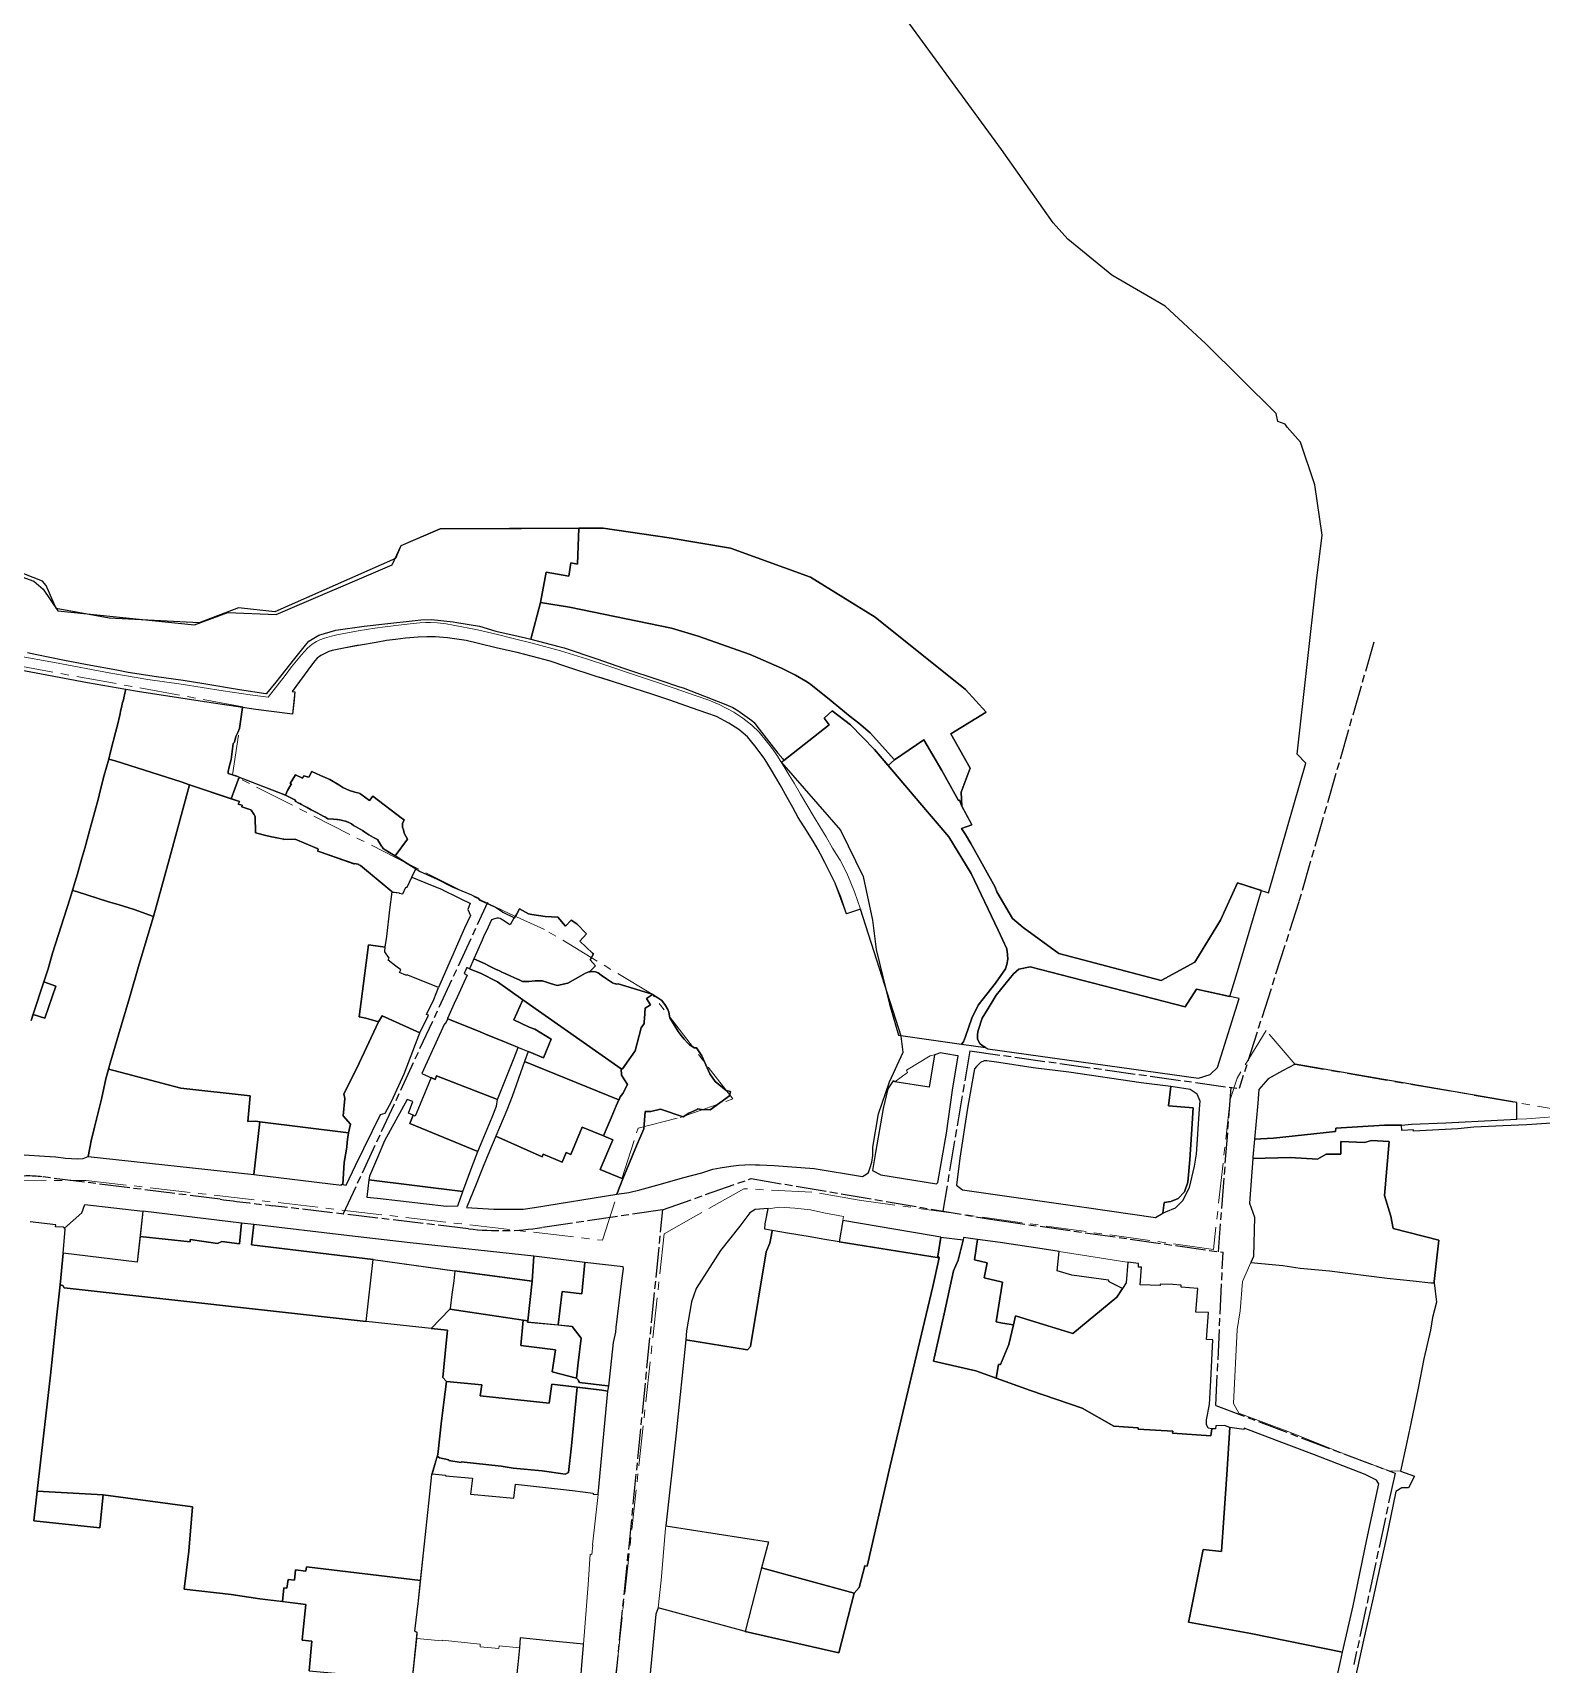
# Model space of a CAD drawing. Header units: millimetres. Extents: x 125232 to 134072, y 142885 to 152835.
# Drawn here: x 131383 to 132574, y 148091 to 149380 of the extents above; entities that cross this region are included whole.
import ezdxf

# ---------------------------------------------------------------- set-up
doc = ezdxf.new("R2010")
doc.units = ezdxf.units.MM
doc.linetypes.add('ACAD_ISO08W100', pattern=[36, 24, -3, 6, -3])
doc.linetypes.add('CENTER', pattern=[50.8, 31.75, -6.35, 6.35, -6.35])
for name, color, linetype in [('commerce', 10, 'Continuous'), ('commerce and residence', 32, 'Continuous'), ('culture', 21, 'Continuous'), ('green & plaza', 80, 'Continuous'), ('hospital', 231, 'Continuous'), ('industry', 35, 'Continuous'), ('military', 76, 'Continuous'), ('research & university', 30, 'Continuous'), ('residence', 2, 'Continuous'), ('residence-bad', 41, 'Continuous'), ('villadom', 51, 'Continuous'), ('water', 4, 'Continuous'), ('老城北中心线', 7, 'ACAD_ISO08W100')]:
    doc.layers.add(name, color=color, linetype=linetype)
for name, color, linetype, lineweight in [('government', 221, 'Continuous', 0), ('historical site', 232, 'Continuous', 0), ('municipal utilities', 151, 'Continuous', 0), ('school', 31, 'Continuous', 0), ('super block', 6, 'CENTER', 0)]:
    doc.layers.add(name, color=color, linetype=linetype, lineweight=lineweight)

msp = doc.modelspace()

# ---------------------------------------------------------------- linework, layer by layer
at = {"layer": 'commerce'}
for points in [[(132135.8, 148843.6), (132119.4, 148861.5), (132048.2, 148918.4), (131997.2, 148950.1), (131934, 148973.1), (131885.4, 148981.2), (131833.4, 148988.9), (131814.1, 148988.8), (131813.2, 148960.3), (131807.8, 148961.3), (131806.3, 148951), (131788.4, 148954), (131783.9, 148930.1), (131806.8, 148926.4), (131887.2, 148909.9), (131908.5, 148903.4), (131949.4, 148889.1), (131974.1, 148878.3), (131985.2, 148872.8), (131993.5, 148868), (131996.4, 148866.1), (132010.5, 148854.9), (132028.5, 148840), (132035.2, 148834.9), (132037.2, 148833.3), (132044.2, 148827.2), (132063.4, 148805.7), (132086.5, 148821.5), (132100.8, 148797.3), (132113.9, 148773.6), (132114.8, 148774.1), (132116.6, 148769.3), (132116.1, 148780.4), (132123.2, 148799.3), (132107.8, 148826.3)], [(131651.5, 148777.2), (131648.7, 148773.7), (131641.1, 148779.3), (131640.3, 148779.6), (131637.3, 148780.3), (131633, 148781.6), (131627.8, 148784), (131624.6, 148786), (131617.4, 148790.4), (131610, 148793.4), (131603.2, 148796.7), (131600.9, 148792.1), (131596.9, 148793.1), (131595.9, 148791.4), (131590.4, 148794.1), (131586.3, 148787.2), (131587.2, 148786.7), (131586.9, 148786), (131586.6, 148786.1), (131584.2, 148781.5), (131582.4, 148778), (131590.4, 148774), (131590, 148773.1), (131593, 148771.6), (131593.8, 148771.3), (131595, 148770.6), (131597.1, 148769.5), (131599.6, 148768.1), (131602.7, 148766.4), (131604.8, 148765.3), (131607.4, 148764), (131610.3, 148762.4), (131612.3, 148761.3), (131613.5, 148760.7), (131616, 148759.3), (131620.5, 148759), (131622.9, 148758.7), (131623.9, 148758.6), (131626.5, 148758.1), (131629.5, 148757.5), (131631.9, 148756.5), (131634.5, 148755.2), (131636.3, 148754.1), (131637.9, 148753.2), (131639.7, 148752), (131641.4, 148751), (131643.2, 148749.9), (131645.1, 148748.7), (131646.8, 148747.7), (131648.4, 148746.7), (131650.2, 148745.6), (131652.1, 148744.6), (131655.1, 148742.9), (131658.3, 148737.7), (131658.7, 148737), (131659.6, 148735.8), (131661.2, 148734.8), (131664.6, 148732.6), (131669.1, 148729.9), (131678.9, 148743.2), (131676.1, 148747.9), (131675.6, 148750.6), (131675, 148752.6), (131674.9, 148755.5), (131676.1, 148758.4), (131674.9, 148759.2)], [(131845.8, 148537.2), (131771.3, 148567.5), (131761.6, 148540), (131757.2, 148529.2), (131748.5, 148508.5), (131785.1, 148492.3), (131786, 148494.4), (131801.1, 148488.2), (131804.2, 148495.7), (131807.7, 148494.2), (131816.7, 148515.8), (131833.5, 148508.8), (131836.4, 148515.8), (131839.6, 148523.1), (131843.5, 148532.6)], [(131831.1, 148482.2), (131840.9, 148505.7), (131833.5, 148508.8), (131816.7, 148515.8), (131807.7, 148494.2), (131804.2, 148495.7), (131801.1, 148488.2), (131786, 148494.4), (131785.1, 148492.3), (131748.5, 148508.5), (131743.7, 148496.7), (131738.7, 148484.6), (131732.6, 148469.5), (131725.9, 148453.4), (131725.3, 148452.2), (131747, 148451), (131770.3, 148450.9), (131779.1, 148452.3), (131844.1, 148462.9), (131849, 148475)], [(131408.6, 148435.1), (131407.9, 148435.9), (131421.7, 148448), (131424.1, 148454.6), (131469.7, 148449.5), (131465.3, 148409), (131406.8, 148416.1), (131408.6, 148434.9)], [(131547.8, 148439.9), (131469.7, 148449.5), (131467.6, 148429.4), (131507.1, 148425.3), (131507.2, 148426.9), (131528.8, 148423.9), (131532.1, 148425.4), (131546.1, 148423.7)], [(131962.1, 148417.3), (131965, 148424), (131966.3, 148430.6), (131966.7, 148434.1), (131960.9, 148435.3), (131961.3, 148439.4), (131963.6, 148451.4), (131953.5, 148450.8), (131949.2, 148448), (131941.2, 148437.5), (131925.9, 148418.3), (131906.8, 148388.2), (131903.1, 148377.9), (131899.2, 148354.8), (131898.6, 148347.7), (131947.3, 148340), (131949.7, 148342.5)], [(131557.5, 148438.8), (131555.6, 148422.8), (131631.9, 148413.7), (131651.6, 148411.3), (131715.9, 148402.4), (131777.2, 148394.2), (131778.6, 148413.9), (131681, 148424.3), (131633, 148429.9)], [(132243.5, 148388.3), (132232.9, 148393.5), (132232.4, 148394.9), (132203.4, 148398.9), (132191.8, 148402.3), (132193.5, 148417.5), (132183.5, 148419), (132146.8, 148424.6), (132128.9, 148427.1), (132126.5, 148411), (132136.5, 148408.7), (132134.1, 148396.7), (132148.6, 148393.4), (132143.6, 148361.9), (132148.8, 148361), (132157.3, 148359.6), (132159, 148366.6), (132174.3, 148362), (132197.3, 148354.8), (132204.3, 148352.8), (132239.1, 148381.4)], [(131819, 148408.9), (131778.6, 148413.9), (131777.2, 148394.2), (131773.8, 148362.7), (131773.7, 148361.8), (131797.8, 148359.5), (131799.2, 148370.7), (131800.9, 148386), (131816.4, 148384.2)], [(131848.1, 148394.5), (131849.3, 148404.1), (131849.1, 148405.3), (131819, 148408.9), (131816.4, 148384.2), (131800.9, 148386), (131799.2, 148370.7), (131797.8, 148359.5), (131808.9, 148358.4), (131815.9, 148349), (131813.6, 148329.5), (131812.2, 148317.5), (131813.4, 148316.5), (131814, 148315.4), (131814.6, 148314.1), (131836.9, 148311.5), (131837.9, 148311.3), (131841.4, 148345.8), (131843.3, 148353.9), (131843.7, 148357.4)], [(131816.3, 148087.8), (131817.7, 148106.5), (131817.8, 148107.3), (131788.1, 148110.3), (131767.9, 148112.3), (131767.3, 148104.5), (131765.9, 148091.4), (131761.4, 148049.9), (131766.9, 148049.5), (131766.9, 148046.8), (131812.1, 148042.4), (131812.2, 148043.3), (131813.4, 148062), (131815.7, 148079.3)]]:
    msp.add_lwpolyline(points, close=True, dxfattribs=at)
at = {"layer": 'commerce and residence'}
for points in [[(131401.1, 148627.2), (131391.7, 148630.4), (131383.3, 148604.9), (131383.2, 148604.7), (131392.4, 148601.8)], [(131722.5, 148465), (131648.4, 148474.2), (131646.8, 148460.5), (131655.1, 148459.6), (131709.7, 148453.3), (131718.7, 148453.5)], [(132099.9, 148428.8), (132092.3, 148430.3), (132022.5, 148442.1), (132019.6, 148425.2), (132098.6, 148412.5), (132097.7, 148413.9)], [(132031.6, 148147.7), (131958.5, 148167.8), (131945.4, 148117.5), (132019.4, 148100.6)]]:
    msp.add_lwpolyline(points, close=True, dxfattribs=at)
at = {"layer": 'culture'}
for points in [[(131814.9, 148662.7), (131820.3, 148668.3), (131812.5, 148676.4), (131808.2, 148679.3), (131803.6, 148674.4), (131797.6, 148681.6), (131787.6, 148682.1), (131777, 148683.7), (131774.5, 148684.1), (131767.3, 148688.2), (131764.8, 148683.8), (131763.1, 148680.7), (131762.9, 148680.8), (131759.9, 148675.4), (131758.9, 148676.1), (131756.9, 148677.4), (131754, 148679.3), (131752.1, 148680.5), (131750.7, 148680.9), (131750.3, 148680.9), (131749.3, 148680.9), (131746.7, 148680), (131745.1, 148679.4), (131742.5, 148673.8), (131738.9, 148666), (131737.7, 148663.4), (131734.4, 148655.7), (131733.6, 148654), (131731.3, 148648.8), (131739.6, 148645), (131744.2, 148642.6), (131747.3, 148641.1), (131748.9, 148640.3), (131749.7, 148639.9), (131750.3, 148639.6), (131751.4, 148639.2), (131753.4, 148638.2), (131755.9, 148637.1), (131760.5, 148635), (131765.1, 148632.9), (131766.9, 148632), (131769.6, 148630.7), (131774.6, 148630.9), (131779.6, 148631.2), (131785.5, 148631.4), (131791.8, 148629.2), (131796.9, 148627.5), (131805.5, 148629.5), (131815.6, 148635.2), (131819.4, 148637.3), (131822.1, 148638.5), (131823, 148638.5), (131823, 148638.8), (131823.4, 148639.1), (131827.4, 148643.2), (131823, 148647.8), (131825.8, 148652.5), (131825, 148653.2)], [(131750, 148537.5), (131701.8, 148556.3), (131700.6, 148553.5), (131697.5, 148554.9), (131688.9, 148533.8), (131685, 148524.5), (131683.3, 148525.3), (131680.6, 148518.7), (131734.5, 148496.5), (131737.9, 148504.8), (131745.6, 148523.7), (131749.1, 148532.2)]]:
    msp.add_lwpolyline(points, close=True, dxfattribs=at)
at = {"layer": 'government'}
msp.add_lwpolyline([(132247.8, 148409.1), (132245.4, 148409.4), (132193.5, 148417.5), (132191.8, 148402.3), (132203.4, 148398.9), (132232.4, 148394.9), (132232.9, 148393.5), (132243.5, 148388.3), (132246.3, 148392.7)], close=True, dxfattribs=at)
at = {"layer": 'green & plaza'}
msp.add_lwpolyline([(131378.7, 148890.5), (131386.1, 148889), (131406.6, 148884.8), (131425.8, 148881), (131449.3, 148876.8), (131458.2, 148875), (131480.5, 148871.7), (131501.6, 148868.7), (131517.9, 148866.1), (131546.1, 148861.5), (131566.9, 148858.2), (131567.8, 148858.1), (131575, 148867.1), (131589.9, 148885.9), (131598.4, 148896.4), (131600.8, 148899.5), (131608.9, 148904.4), (131622.3, 148908.3), (131644.6, 148911.4), (131661, 148913.3), (131684.9, 148915.9), (131689.4, 148916.3), (131697.8, 148916.6), (131715, 148914.9), (131717.9, 148914.4), (131735.7, 148911.5), (131748.7, 148907.4), (131766.2, 148903.5), (131772.1, 148902.2), (131776.3, 148901.1), (131783.9, 148930.1), (131788.4, 148954), (131806.3, 148951), (131807.8, 148961.3), (131813.2, 148960.3), (131814.1, 148988.7), (131704.5, 148988.3), (131673.6, 148974.9), (131669.3, 148964.8), (131574, 148922.8), (131545.5, 148925.8), (131514.2, 148913.9), (131443.3, 148917.8), (131401.5, 148925.3), (131393.4, 148943.4), (131390.6, 148947), (131368.5, 148955.5)], dxfattribs=at)
for points in [[(131908.5, 148903.4), (131887.2, 148909.9), (131806.8, 148926.4), (131783.9, 148930.1), (131776.3, 148901.1), (131798.3, 148895.4), (131802.6, 148894.2), (131828.3, 148885.5), (131849.5, 148878.3), (131878, 148868.7), (131893.7, 148863.6), (131896.6, 148862.6), (131913.5, 148856.1), (131930.2, 148849.6), (131935.8, 148847.2), (131939.6, 148844.9), (131950.7, 148837), (131952.5, 148835.4), (131954.7, 148832.5), (131962.1, 148823), (131971.4, 148811.2), (131975.2, 148806.5), (131975.9, 148805.2), (132011.8, 148833.5), (132007.8, 148838.7), (132014.3, 148844.6), (132028.7, 148833.6), (132047.5, 148814.1), (132058.3, 148801.4), (132063.4, 148805.7), (132044.2, 148827.2), (132037.2, 148833.3), (132035.2, 148834.9), (132028.5, 148840), (132010.5, 148854.9), (131996.4, 148866.1), (131993.5, 148868), (131985.2, 148872.8), (131974.1, 148878.3), (131949.4, 148889.1)], [(131973, 148786.2), (131966.3, 148797.8), (131960.4, 148807.1), (131953.2, 148816.8), (131947.3, 148823.9), (131940.4, 148829.7), (131932.7, 148834.8), (131922.8, 148840), (131915.2, 148842.7), (131903.8, 148846.7), (131885.1, 148853.2), (131872.6, 148857.4), (131849.7, 148864.8), (131831.7, 148870.5), (131828.6, 148871.4), (131804.6, 148879.4), (131791.5, 148883.7), (131777.5, 148887.5), (131765.5, 148890.5), (131750, 148893.9), (131735, 148897.6), (131725.1, 148900), (131717.8, 148901.2), (131710.4, 148902.1), (131701, 148902.9), (131694.1, 148903), (131687.2, 148902.7), (131677.3, 148901.8), (131669.4, 148900.9), (131662.2, 148900), (131654.1, 148898.6), (131641.6, 148896.5), (131639.2, 148896.1), (131629.8, 148894.4), (131619.3, 148892.1), (131616.8, 148891.5), (131614, 148890.2), (131611.9, 148889), (131610.4, 148888.1), (131607.6, 148886), (131605.7, 148884), (131603, 148880.7), (131587.7, 148859.9), (131589.9, 148859.6), (131589.3, 148853.2), (131588.1, 148841.8), (131559.1, 148845.5), (131548.6, 148847.1), (131546.1, 148830.5), (131544.8, 148827.4), (131543.4, 148824.3), (131542.3, 148819.8), (131541.1, 148818.8), (131539.5, 148806), (131538.1, 148800.4), (131537.3, 148796.5), (131537.2, 148795.1), (131544, 148792.8), (131582.4, 148778), (131584.2, 148781.5), (131586.6, 148786.1), (131586.9, 148786), (131587.2, 148786.7), (131586.3, 148787.2), (131590.4, 148794.1), (131595.9, 148791.4), (131596.9, 148793.1), (131600.4, 148792.2), (131600.6, 148792.4), (131600.9, 148792.2), (131603.2, 148796.7), (131610, 148793.4), (131617.4, 148790.4), (131624.6, 148786), (131627.8, 148784), (131633, 148781.6), (131637.3, 148780.3), (131640.9, 148779.5), (131648.7, 148773.7), (131651.5, 148777.2), (131674.9, 148759.2), (131676.1, 148758.4), (131674.9, 148755.5), (131675, 148752.6), (131675.6, 148750.6), (131676.1, 148747.9), (131678.9, 148743.2), (131669.1, 148729.9), (131678.6, 148724), (131688.9, 148717.7), (131702.3, 148711.5), (131714.2, 148705.6), (131729.4, 148699.2), (131735.5, 148696.3), (131734.8, 148695.7), (131736.1, 148695.1), (131736, 148694.9), (131747.1, 148690), (131748.4, 148689.5), (131752.8, 148686.5), (131754.1, 148685.6), (131763.3, 148681.1), (131764.8, 148683.8), (131767.3, 148688.2), (131774.5, 148684.1), (131777, 148683.7), (131787.6, 148682.1), (131797.6, 148681.6), (131803.6, 148674.4), (131808.2, 148679.3), (131812.5, 148676.4), (131820.3, 148668.3), (131814.9, 148662.7), (131825, 148653.2), (131825.8, 148652.5), (131823, 148647.8), (131827.4, 148643.2), (131823.4, 148639.1), (131822.8, 148638.5), (131825, 148638.7), (131827.2, 148638.5), (131829.3, 148637.6), (131831.8, 148635.8), (131835.9, 148632.9), (131840.6, 148629.7), (131842.1, 148629.1), (131843.9, 148628.6), (131845.3, 148629), (131872.1, 148620.7), (131876.6, 148617.8), (131879.7, 148615.8), (131882.7, 148611.7), (131884.3, 148608.6), (131885.1, 148606.6), (131886, 148602), (131892.5, 148591.2), (131894.9, 148588), (131897.4, 148585.2), (131900.2, 148582), (131901.4, 148580.8), (131905.4, 148578.3), (131907, 148578.4), (131911.3, 148572.1), (131917.5, 148557.8), (131921.8, 148551.9), (131930.5, 148544.8), (131933.8, 148544), (131933, 148540.6), (131917.9, 148529.5), (131910.9, 148529.6), (131907.9, 148530.2), (131907.5, 148529.8), (131901.1, 148526.8), (131896.4, 148524), (131878.6, 148529.9), (131871.1, 148528.1), (131866.6, 148528), (131865.4, 148514.3), (131859.8, 148500.9), (131849, 148475), (131844.1, 148462.9), (131853.5, 148464.1), (131862.4, 148466.3), (131878.7, 148470.6), (131896.1, 148475.6), (131911.4, 148479.7), (131919.9, 148482.5), (131925.7, 148483.5), (131934.3, 148484.9), (131940.5, 148485.6), (131949.9, 148486.2), (131953.7, 148486.1), (131954.8, 148486), (131956.7, 148486), (131968.5, 148485.4), (132000, 148483.2), (132038.1, 148476.8), (132040.9, 148478.4), (132042.8, 148480), (132044.3, 148483.8), (132045.6, 148488.1), (132046.3, 148493.3), (132046.4, 148500), (132050.9, 148526.3), (132059.5, 148551.5), (132070.2, 148575), (132068.8, 148587.5), (132036.5, 148687.8), (132025.4, 148684.1), (132016.5, 148708.3), (132012.5, 148716.2), (132008.3, 148724.7), (132005, 148731.4), (132002.8, 148735.3), (132000, 148740.3), (131993.9, 148750), (131987.3, 148760.3), (131983.1, 148768.3), (131978.6, 148776.2)], [(132193.2, 148652.8), (132165, 148673.3), (132156.5, 148680.4), (132144.3, 148701.5), (132142.9, 148705.3), (132123.6, 148739.8), (132119.6, 148746.8), (132116.4, 148751.5), (132124.4, 148754.4), (132123.1, 148757), (132116.6, 148769.3), (132114.8, 148774.1), (132113.9, 148773.6), (132100.8, 148797.3), (132086.5, 148821.5), (132063.4, 148805.7), (132058.3, 148801.4), (132083.4, 148771.9), (132106.2, 148745.1), (132124, 148716.1), (132145.4, 148671.4), (132152.1, 148656.5), (132152.6, 148652), (132152.8, 148648.4), (132152.2, 148644.3), (132151.1, 148640.7), (132143.1, 148629.5), (132129.4, 148612), (132124.6, 148601.9), (132119.6, 148587.3), (132118, 148583.2), (132116.3, 148581.4), (132135.3, 148578.7), (132132.7, 148580.2), (132130.9, 148581.7), (132129, 148585.1), (132129, 148589.3), (132129.6, 148592.2), (132132.7, 148601.8), (132138.2, 148610.7), (132143.8, 148620.1), (132157.4, 148636.8), (132161.6, 148640.6), (132170.5, 148642.4), (132293, 148610.7), (132302, 148624.6), (132328.3, 148618.8), (132335, 148641.4), (132353.3, 148702.6), (132334.3, 148708.8), (132320.9, 148679.1), (132300.6, 148646), (132274, 148631.5)], [(131911.3, 148572.1), (131907, 148578.4), (131905.4, 148578.3), (131901.4, 148580.8), (131900.2, 148582), (131897.4, 148585.2), (131894.9, 148588), (131892.5, 148591.2), (131886, 148602), (131885.1, 148606.6), (131884.3, 148608.6), (131882.7, 148611.7), (131879.7, 148615.8), (131876.6, 148617.8), (131872.4, 148620.5), (131867.5, 148617.4), (131870.7, 148612.4), (131866.6, 148609.8), (131865.9, 148601.5), (131865.7, 148599.1), (131865.7, 148597.7), (131863.4, 148594.1), (131858.7, 148576), (131848.6, 148561.9), (131847.5, 148561.8), (131847.7, 148556.7), (131852.6, 148549.3), (131849, 148542.3), (131846.9, 148539.8), (131845.9, 148537.2), (131845.8, 148537.2), (131843.5, 148532.6), (131839.6, 148523.1), (131836.4, 148515.8), (131833.5, 148508.8), (131840.9, 148505.7), (131831.1, 148482.2), (131849, 148475), (131859.8, 148500.9), (131865.4, 148514.3), (131866.6, 148528), (131871.1, 148528.1), (131878.6, 148529.9), (131896.4, 148524), (131901.1, 148526.8), (131907.5, 148529.8), (131907.9, 148530.2), (131910.9, 148529.6), (131917.9, 148529.5), (131933, 148540.6), (131933.8, 148544), (131930.5, 148544.8), (131921.8, 148551.9), (131917.5, 148557.8)], [(132554.9, 148535.3), (132379.8, 148565.4), (132369.8, 148560.2), (132358.5, 148553.9), (132351, 148545.6), (132350.3, 148534.6), (132347.7, 148506.3), (132362.6, 148507.1), (132411.8, 148512.3), (132412, 148514.9), (132450.4, 148517.2), (132463.7, 148517.4), (132471.8, 148518), (132498.9, 148519.2), (132539.5, 148521.2), (132554.8, 148522)], [(132302.4, 148541.7), (132297, 148545.4), (132283.4, 148547.5), (132281.6, 148547.8), (132279.9, 148532.6), (132299.3, 148530.9), (132298, 148510.2), (132296.6, 148489.8), (132295, 148472.4), (132292.3, 148464.6), (132287.5, 148459.4), (132281.7, 148457), (132276.3, 148456.3), (132275.2, 148447.9), (132277.6, 148448.8), (132285.2, 148452.1), (132291, 148457.9), (132296.3, 148468.2), (132300.2, 148485), (132301.8, 148494.5), (132304.4, 148530.1), (132304.8, 148536.3)]]:
    msp.add_lwpolyline(points, close=True, dxfattribs=at)
at = {"layer": 'historical site'}
for points in [[(131363.1, 148878.6), (131426.2, 148866.7), (131465.7, 148859.7), (131515.1, 148852.2), (131559.1, 148845.5), (131588.1, 148841.8), (131589.9, 148859.6), (131587.7, 148859.9), (131603, 148880.7), (131605.7, 148884), (131607.6, 148886), (131610.4, 148888.1), (131611.9, 148889), (131614, 148890.2), (131616.8, 148891.5), (131619.3, 148892.1), (131629.8, 148894.4), (131641.6, 148896.5), (131654.1, 148898.6), (131662.2, 148900), (131669.4, 148900.9), (131677.3, 148901.8), (131687.2, 148902.7), (131694.1, 148903), (131701, 148902.9), (131710.4, 148902.1), (131717.8, 148901.2), (131725.1, 148900), (131735, 148897.6), (131750, 148893.9), (131765.5, 148890.5), (131777.5, 148887.5), (131791.5, 148883.7), (131804.6, 148879.4), (131828.6, 148871.4), (131849.7, 148864.8), (131872.6, 148857.4), (131885.1, 148853.2), (131903.8, 148846.7), (131915.2, 148842.7), (131922.8, 148840), (131932.7, 148834.8), (131940.4, 148829.7), (131947.3, 148823.9), (131953.2, 148816.8), (131960.4, 148807.1), (131966.3, 148797.8), (131973, 148786.2), (131978.6, 148776.2), (131983.1, 148768.3), (131987.3, 148760.3), (131993.9, 148750), (132000, 148740.3), (132002.8, 148735.3), (132005, 148731.4), (132008.3, 148724.7), (132012.5, 148716.2), (132016.5, 148708.3), (132021, 148697.7), (132025.4, 148684.1), (132036.5, 148687.8), (132031.8, 148701.6), (132028.9, 148708.7), (132025.7, 148716.2), (132020.5, 148726.5), (132017.5, 148731.1), (132014.4, 148736.1), (132009.4, 148745), (132004.5, 148753.3), (132000, 148760.6), (131989.2, 148778.6), (131984.2, 148787.3), (131980.3, 148793.8), (131976.4, 148800.4), (131970.4, 148809.6), (131967, 148814.4), (131962.1, 148820.8), (131956.5, 148827.7), (131950.7, 148833.1), (131943.7, 148838.8), (131936.5, 148843.6), (131925, 148849.5), (131916.9, 148852.9), (131907.7, 148856.1), (131888.7, 148862.7), (131872.3, 148868.3), (131855.7, 148873.7), (131837.9, 148879.7), (131820.1, 148885.5), (131799.7, 148891.9), (131778.4, 148897.8), (131762.4, 148901.7), (131750, 148904.7), (131734, 148908.6), (131715, 148912.3), (131709.3, 148913.3), (131707.2, 148913.5), (131702.5, 148913.9), (131696.9, 148914.2), (131693.4, 148914.3), (131688.6, 148913.9), (131683.3, 148913.4), (131671.6, 148912.1), (131661.3, 148910.9), (131653, 148909.7), (131639.9, 148907.6), (131623, 148904.5), (131618.9, 148903.5), (131613.2, 148901.9), (131609.5, 148900.5), (131607, 148899.3), (131603.6, 148897.3), (131601.8, 148895.7), (131599.8, 148894), (131595.2, 148888.7), (131587.3, 148879.2), (131582.1, 148872.5), (131568.9, 148855.3), (131554.6, 148857.2), (131533.3, 148860.3), (131500, 148865.6), (131473.7, 148869.3), (131444.6, 148874.3), (131400.1, 148882.8), (131370.9, 148887.9)], [(132601.7, 148520.1), (132562.8, 148517.7), (132544.1, 148516.7), (132520.8, 148515.6), (132508.3, 148514.3), (132473.4, 148512.7), (132473.2, 148513.5), (132464, 148513.1), (132463.7, 148517.4), (132471.8, 148518), (132498.9, 148519.2), (132539.5, 148521.2), (132554.8, 148522), (132562.8, 148522.4), (132596.8, 148524.9)]]:
    msp.add_lwpolyline(points, dxfattribs=at)
at = {"layer": 'hospital'}
msp.add_lwpolyline([(131777.2, 148394.2), (131716.2, 148402.4), (131715.3, 148394.3), (131713.8, 148383.7), (131712.5, 148372.6), (131712.3, 148372), (131773.8, 148362.7)], close=True, dxfattribs=at)
at = {"layer": 'industry'}
msp.add_lwpolyline([(131651.6, 148411.3), (131631.9, 148413.7), (131555.6, 148422.8), (131557.5, 148438.8), (131547.8, 148439.9), (131546.1, 148423.7), (131532.1, 148425.4), (131528.8, 148423.9), (131507.2, 148426.9), (131507.1, 148425.3), (131467.6, 148429.4), (131465.3, 148409), (131406.8, 148416.1), (131404.5, 148391.2), (131406.6, 148390.7), (131407.8, 148388.8), (131646.1, 148362.2)], close=True, dxfattribs=at)
at = {"layer": 'military'}
for points in [[(132601.7, 148520.1), (132562.8, 148517.7), (132544.1, 148516.7), (132520.8, 148515.6), (132508.3, 148514.3), (132473.4, 148512.7), (132473.2, 148513.5), (132464, 148513.1), (132463.7, 148517.4), (132450.4, 148517.2), (132412, 148514.9), (132411.8, 148512.3), (132362.6, 148507.1), (132347.7, 148506.3), (132346.4, 148492), (132346.4, 148491.1), (132376, 148491.7), (132397.4, 148490.4), (132404.4, 148494.5), (132415.9, 148494.3), (132415.8, 148504.5), (132434.5, 148503.6), (132440.1, 148505.2), (132454.1, 148504.3), (132450.5, 148461.7), (132455.5, 148445.5), (132457.3, 148435.6), (132493.4, 148426.4), (132489.7, 148393.9), (132489.7, 148392.7), (132491.4, 148377.5), (132488.4, 148365.5), (132486.6, 148355.5), (132481.3, 148332.8), (132476.9, 148309.7), (132471.1, 148281.8), (132467.2, 148263.3), (132463.1, 148244.1), (132474, 148240.1), (132469.3, 148230.9), (132464, 148230.8), (132459.3, 148228), (132451.7, 148190.8), (132440.9, 148141.7), (132433.8, 148110.7), (132427.5, 148081.5)], [(131601.3, 148086.3), (131603.2, 148109.9), (131595.7, 148110.6), (131596.3, 148116.1), (131598.5, 148138.8), (131562.2, 148143.1), (131539.6, 148146.7), (131502.5, 148150.9), (131506.1, 148180.9), (131509, 148215.9), (131438.6, 148225.3), (131436, 148199.3), (131383.8, 148204.9), (131386.4, 148228.3), (131396.9, 148319.9), (131402, 148367.6), (131404.5, 148391.2), (131406.8, 148416.1), (131408.6, 148435.1), (131407.9, 148435.9), (131407.2, 148436.8), (131400.9, 148437.1), (131401, 148438.6), (131380.8, 148440.9)], [(132409.3, 148065.9), (132415.5, 148093.8), (132417.2, 148101), (132344.9, 148115.9), (132295.5, 148124.7), (132296.6, 148129.5), (132307.2, 148182.2), (132321.6, 148180.6), (132325.8, 148241.5), (132328.1, 148278.5), (132324, 148280), (132317.1, 148279.9), (132316.8, 148277.4), (132313.9, 148277.6), (132313.3, 148271.9), (132283, 148274), (132283.1, 148275.6), (132255.8, 148277.1), (132255.9, 148278.2), (132236.6, 148279.7), (132211.7, 148293.8), (132170.7, 148307.8), (132127.7, 148323.2), (132094.3, 148331), (132102.7, 148368.4), (132109.9, 148402.2), (132113.6, 148410.6), (132117.6, 148426.6), (132099.9, 148428.7), (132097.7, 148413.9), (132098.6, 148412.5), (132093.7, 148390), (132059.9, 148248.3), (132041.8, 148169.1), (132039.9, 148169.2), (132035.4, 148152.2), (132031.6, 148147.7), (132019.4, 148100.6), (131945.4, 148117.5), (131942.8, 148118.1), (131876.7, 148136), (131875, 148131.2), (131869.7, 148076.2)]]:
    msp.add_lwpolyline(points, dxfattribs=at)
msp.add_lwpolyline([(131837.1, 148307.3), (131832.3, 148308), (131812.9, 148310.4), (131808.3, 148264.1), (131806.1, 148243), (131803.4, 148241.8), (131785.3, 148244.3), (131762.4, 148246.3), (131752.8, 148247.9), (131721.3, 148251.4), (131721.3, 148251), (131711.4, 148252.4), (131711.4, 148253), (131704, 148254.7), (131702.3, 148255.9), (131698.3, 148241.9), (131708.8, 148240.9), (131708.8, 148240.3), (131730.2, 148238.4), (131728.6, 148226), (131762.7, 148222.7), (131764.1, 148233.7), (131809.1, 148228.8), (131825.5, 148226.8), (131825.5, 148225.9), (131829.3, 148225.5), (131829.4, 148225.8)], close=True, dxfattribs=at)
at = {"layer": 'municipal utilities'}
for points in [[(132095, 148572.8), (132091.7, 148572), (132073, 148560.8), (132073.7, 148559), (132063.6, 148551.4), (132090.9, 148547.4)], [(132022.5, 148442.1), (132023.1, 148445.1), (132007.7, 148448.1), (131997.1, 148450.4), (131984.8, 148451.8), (131972.7, 148452.5), (131963.6, 148451.3), (131961.3, 148439.4), (131960.9, 148435.3), (131966.7, 148434.1), (131979, 148432.1), (131996.9, 148429), (132006.8, 148427.3), (132019.6, 148425.2)], [(131713.8, 148383.7), (131715.3, 148394.3), (131716.2, 148402.4), (131651.6, 148411.3), (131646.1, 148362.2), (131697.6, 148356.8), (131712.3, 148372), (131712.5, 148372.6)]]:
    msp.add_lwpolyline(points, close=True, dxfattribs=at)
at = {"layer": 'research & university'}
for points in [[(131544.8, 148827.4), (131546.1, 148830.5), (131548.6, 148847.1), (131515.1, 148852.2), (131465.7, 148859.7), (131456.4, 148861.3), (131456, 148859.9), (131455.7, 148858.5), (131454.8, 148854.7), (131454.8, 148854.5), (131454.5, 148853.3), (131454.3, 148852.4), (131453.9, 148851), (131453, 148847.2), (131452.5, 148845.2), (131451.6, 148841.2), (131449.7, 148833.3), (131448.3, 148827.5), (131446.4, 148820.2), (131444.3, 148812.2), (131442.9, 148806.4), (131447.9, 148805), (131500, 148788.4), (131506.7, 148786.2), (131539.6, 148775.1), (131545.3, 148790.9), (131546.1, 148792), (131544, 148792.8), (131537.2, 148795.1), (131537.3, 148796.5), (131538.1, 148800.4), (131539.5, 148806), (131541.1, 148818.8), (131542.3, 148819.8), (131543.4, 148824.3)], [(131648.1, 148659.7), (131661.3, 148657.9), (131662.6, 148666.3), (131664.9, 148687.3), (131666.7, 148701.6), (131641.7, 148722.4), (131640.5, 148722.9), (131640.6, 148723.3), (131637.2, 148723.9), (131637.1, 148723.6), (131609.7, 148733.2), (131608.1, 148733.7), (131608.3, 148735.4), (131607.5, 148735.8), (131590.1, 148743.1), (131581, 148742.9), (131581.1, 148743.1), (131580.9, 148743.1), (131571.7, 148745), (131568, 148745.8), (131558.8, 148748.1), (131558.6, 148761.2), (131557.5, 148762.9), (131556.5, 148764.6), (131556.1, 148765.1), (131555.2, 148766.3), (131547.9, 148768.7), (131548.2, 148769.9), (131545.2, 148770.7), (131546.1, 148772.9), (131506.7, 148786.2), (131490.9, 148727.9), (131478.2, 148682.2), (131467, 148644.5), (131459.2, 148618), (131450.6, 148588.6), (131444.1, 148566.4), (131442.7, 148561.5), (131446.8, 148560.4), (131499.9, 148546.6), (131554.5, 148540.6), (131552.8, 148520.3), (131559, 148520.4), (131562.3, 148520), (131632.2, 148511.2), (131633.7, 148518), (131627.9, 148524.7), (131629.4, 148538.4), (131628.6, 148542), (131638.9, 148562.4), (131656, 148598.9), (131646, 148601.7), (131640.6, 148602.9), (131642.2, 148615.1)], [(131679.2, 148635.9), (131677.6, 148635.8), (131672.5, 148637.9), (131673.5, 148639.9), (131669.5, 148642.9), (131663.5, 148647.5), (131664.3, 148649.3), (131661, 148654.3), (131661.3, 148657.9), (131648.1, 148659.7), (131642.2, 148615.1), (131640.6, 148602.9), (131646, 148601.7), (131656, 148598.9), (131658.7, 148603.7), (131688.7, 148590.1), (131695.3, 148604.1), (131693.8, 148604.8), (131699.6, 148616.5), (131703.2, 148626)], [(132148.6, 148393.4), (132134.1, 148396.7), (132136.5, 148408.7), (132126.5, 148411), (132128.9, 148427.1), (132118, 148428.6), (132117.6, 148426.6), (132113.6, 148410.6), (132109.9, 148402.2), (132102.7, 148368.4), (132094.3, 148331), (132127.7, 148323.2), (132143.7, 148317.5), (132145.6, 148328.3), (132147.2, 148328.2), (132153.6, 148344.2), (132157.3, 148359.6), (132148.8, 148361), (132143.6, 148361.9)]]:
    msp.add_lwpolyline(points, close=True, dxfattribs=at)
at = {"layer": 'residence'}
for points in [[(131490.9, 148727.9), (131506.7, 148786.2), (131500, 148788.4), (131447.9, 148805), (131442.9, 148806.4), (131439.4, 148793.6), (131436, 148780.2), (131434.9, 148775.5), (131429, 148754.6), (131427.7, 148749.7), (131424.8, 148738.9), (131424.5, 148737.9), (131422.6, 148731.7), (131421.7, 148728.3), (131418.3, 148715.7), (131416.1, 148709), (131414.2, 148702.6), (131417.4, 148701.8), (131442.7, 148693.8), (131450.3, 148691.7), (131462.9, 148687.5), (131478.2, 148682.2)], [(131610.3, 148762.4), (131607.4, 148764), (131604.8, 148765.3), (131602.7, 148766.4), (131599.6, 148768.1), (131597.1, 148769.5), (131595, 148770.6), (131593.8, 148771.3), (131593, 148771.6), (131590, 148773.1), (131590.4, 148774), (131582.4, 148778), (131546.1, 148792), (131545.3, 148790.9), (131539.6, 148775.1), (131546.1, 148772.9), (131545.2, 148770.7), (131548.2, 148769.9), (131547.9, 148768.7), (131555.2, 148766.3), (131556.1, 148765.1), (131556.5, 148764.6), (131557.5, 148762.9), (131558.6, 148761.2), (131558.8, 148748.1), (131568, 148745.8), (131571.7, 148745), (131581.1, 148743.1), (131581, 148742.9), (131590.1, 148743.1), (131607.5, 148735.8), (131608.3, 148735.4), (131608.1, 148733.7), (131609.7, 148733.2), (131636.4, 148723.8), (131637.1, 148723.6), (131637.2, 148723.9), (131640.6, 148723.3), (131640.5, 148722.9), (131641.7, 148722.4), (131666.4, 148701.9), (131667, 148701.4), (131672.4, 148700.7), (131672.3, 148700.5), (131675.1, 148699.9), (131677.6, 148705.2), (131678.5, 148705.4), (131682.3, 148713.2), (131685.4, 148719.8), (131678.6, 148724), (131669.1, 148729.9), (131664.6, 148732.6), (131661.2, 148734.8), (131659.6, 148735.8), (131658.7, 148737), (131658.3, 148737.7), (131655.1, 148742.9), (131652.1, 148744.6), (131650.2, 148745.6), (131648.4, 148746.7), (131646.8, 148747.7), (131645.1, 148748.7), (131643.2, 148749.9), (131641.4, 148751), (131639.7, 148752), (131637.9, 148753.2), (131636.3, 148754.1), (131634.5, 148755.2), (131631.9, 148756.5), (131629.8, 148757.4), (131629.4, 148757.5), (131626.5, 148758.1), (131623.9, 148758.6), (131622.9, 148758.7), (131620.5, 148759), (131616, 148759.3), (131613.5, 148760.7), (131612.3, 148761.3)], [(131682.3, 148713.2), (131697.1, 148707), (131705.7, 148703.6), (131708.1, 148702.4), (131716.7, 148698.2), (131721.5, 148695.9), (131727.6, 148692.8), (131728.2, 148692.6), (131726.4, 148687.7), (131728.6, 148683), (131723.9, 148672.9), (131703.2, 148626), (131679.2, 148635.9), (131677.6, 148635.8), (131672.5, 148637.9), (131673.5, 148639.9), (131669.5, 148642.9), (131663.5, 148647.5), (131664.3, 148649.3), (131661, 148654.3), (131661.3, 148658.3), (131662.6, 148666.3), (131664.9, 148687.3), (131666.7, 148701.5), (131672.4, 148700.7), (131672.3, 148700.5), (131675.1, 148699.9), (131677.6, 148705.2), (131678.5, 148705.4)], [(131872.4, 148620.5), (131872.1, 148620.7), (131845.3, 148629), (131844.3, 148628.7), (131843.3, 148628.8), (131842.1, 148629.1), (131840.6, 148629.7), (131840, 148630.2), (131835.9, 148632.9), (131831.8, 148635.8), (131829.3, 148637.6), (131827.2, 148638.5), (131825, 148638.7), (131823, 148638.5), (131822.1, 148638.5), (131819.4, 148637.3), (131815.6, 148635.2), (131805.5, 148629.5), (131796.9, 148627.5), (131791.8, 148629.2), (131785.5, 148631.4), (131779.6, 148631.2), (131774.6, 148630.9), (131769.6, 148630.7), (131766.9, 148632), (131765.1, 148632.9), (131760.5, 148635), (131755.9, 148637.1), (131753.4, 148638.2), (131751.4, 148639.2), (131750.3, 148639.6), (131749.7, 148639.9), (131748.9, 148640.3), (131747.3, 148641.1), (131744.2, 148642.6), (131739.6, 148645), (131731.3, 148648.8), (131727.8, 148640.9), (131728.4, 148640.6), (131736.6, 148637.4), (131750, 148630.4), (131769.9, 148616.2), (131847.5, 148561.8), (131848.6, 148561.9), (131858.7, 148576), (131863.4, 148594.1), (131865.7, 148597.7), (131865.7, 148599.1), (131865.9, 148601.5), (131866.6, 148609.8), (131870.7, 148612.4), (131867.5, 148617.4)], [(132335.5, 148617.3), (132302, 148624.6), (132293, 148610.7), (132170.5, 148642.4), (132161.6, 148640.6), (132157.4, 148636.8), (132143.8, 148620.1), (132138.2, 148610.7), (132132.7, 148601.8), (132129.6, 148592.2), (132129, 148589.3), (132129, 148585.1), (132130.9, 148581.7), (132132.7, 148580.2), (132137.2, 148577.6), (132303.5, 148554.4), (132312.8, 148557.3), (132318.4, 148562.9)], [(132109.1, 148545), (132113.7, 148572), (132111.7, 148572.3), (132099.5, 148574.4), (132096.9, 148573.3), (132095, 148572.8), (132090.9, 148547.4), (132063.6, 148551.4), (132062.3, 148552.4), (132058.1, 148546.1), (132054.5, 148530.4), (132048.4, 148495.8), (132046, 148481.5), (132052.7, 148478), (132096.7, 148470.9), (132097.7, 148472.1), (132104.4, 148511)], [(131562.3, 148520), (131559, 148520.4), (131552.8, 148520.3), (131554.5, 148540.6), (131499.9, 148546.6), (131446.8, 148560.4), (131442.7, 148561.5), (131440.5, 148553.9), (131437.1, 148537.8), (131431.6, 148515.6), (131429.1, 148504.9), (131426.6, 148492.5), (131557.6, 148478.3)], [(132299.3, 148530.9), (132279.9, 148532.6), (132281.6, 148547.8), (132258.3, 148550.8), (132201, 148559.1), (132173, 148562.7), (132145.7, 148566.8), (132136.3, 148568), (132134.3, 148568), (132131.2, 148566.8), (132128.2, 148563.6), (132126.7, 148561.7), (132126, 148558.8), (132121, 148530.7), (132114.9, 148491.3), (132112.4, 148469.9), (132117.2, 148466.2), (132213.1, 148452.5), (132269.5, 148444.5), (132275.2, 148447.9), (132276.3, 148456.3), (132281.7, 148457), (132287.5, 148459.4), (132292.3, 148464.6), (132295, 148472.4), (132296.6, 148489.8), (132298, 148510.2)], [(131734.5, 148496.5), (131680.6, 148518.7), (131683.3, 148525.3), (131679.6, 148526.7), (131683, 148535.9), (131678.7, 148537.7), (131660.7, 148505), (131655.1, 148491.8), (131648.8, 148477), (131648.4, 148474.2), (131722.5, 148465), (131729.7, 148484.2)], [(131630.8, 148500), (131631.2, 148504), (131631.8, 148507.8), (131632.2, 148511.2), (131562.3, 148520), (131557.6, 148478.3), (131626.7, 148469.9), (131626.8, 148470.8), (131627.8, 148470.5), (131628.8, 148487.7)], [(132457.3, 148435.6), (132455.5, 148445.5), (132450.5, 148461.7), (132454.1, 148504.3), (132440.1, 148505.2), (132434.5, 148503.6), (132415.8, 148504.5), (132415.9, 148494.3), (132404.4, 148494.5), (132397.4, 148490.4), (132376, 148491.7), (132346.4, 148491.1), (132343.8, 148455.7), (132347.7, 148444.7), (132346.8, 148413.7), (132344.7, 148408.9), (132370, 148406.5), (132383.8, 148404.5), (132406.9, 148402.2), (132452.6, 148396.4), (132473.1, 148394.4), (132486.9, 148392.8), (132489.7, 148392.7), (132489.7, 148393.9), (132493.4, 148426.4)], [(132093.7, 148390), (132098.6, 148412.5), (132019.7, 148425.2), (132006.8, 148427.3), (131996.9, 148429), (131979, 148432.1), (131966.7, 148434.1), (131966.3, 148430.6), (131965, 148424), (131962.1, 148417.3), (131949.7, 148342.5), (131947.3, 148340), (131898.6, 148347.7), (131890.9, 148274), (131882.9, 148200.9), (131963.9, 148188.3), (131958.5, 148167.8), (132031.6, 148147.7), (132035.4, 148152.2), (132039.9, 148169.2), (132041.8, 148169.1), (132059.9, 148248.3)], [(132314.9, 148347.7), (132309.7, 148348.1), (132311.3, 148369.4), (132301.3, 148369.5), (132303, 148388.4), (132289.9, 148389.5), (132289.8, 148390.9), (132283.1, 148391.4), (132273.1, 148391.8), (132273.1, 148390.6), (132257.3, 148391.3), (132258.4, 148405.1), (132256.1, 148405.2), (132256.2, 148408), (132247.8, 148409.1), (132246.3, 148392.7), (132243.5, 148388.3), (132239.1, 148381.4), (132204.3, 148352.8), (132197.3, 148354.8), (132174.3, 148362), (132159, 148366.6), (132157.3, 148359.6), (132153.6, 148344.2), (132147.2, 148328.2), (132145.6, 148328.3), (132143.7, 148317.5), (132170.7, 148307.8), (132211.7, 148293.8), (132236.6, 148279.7), (132255.9, 148278.2), (132255.8, 148277.1), (132283.1, 148275.6), (132283, 148274), (132313.3, 148271.9), (132313.9, 148277.6), (132311, 148277.9), (132309.8, 148280.9), (132309.7, 148284.7), (132312.3, 148296.7), (132313.1, 148315.6)], [(131708.6, 148306.7), (131709.6, 148314.9), (131706.8, 148318.1), (131709.5, 148345.2), (131710.5, 148355.3), (131697.6, 148356.8), (131646.1, 148362.2), (131407.8, 148388.8), (131406.6, 148390.7), (131404.5, 148391.2), (131402, 148367.6), (131396.9, 148319.9), (131386.4, 148228.3), (131438.6, 148225.3), (131509, 148215.9), (131506.1, 148180.9), (131502.5, 148150.9), (131539.6, 148146.7), (131562.2, 148143.1), (131580.2, 148141), (131581.3, 148151.8), (131583.5, 148151.6), (131584.5, 148158.6), (131589.6, 148157.9), (131590.5, 148166.1), (131598.6, 148165), (131599.1, 148168.6), (131689.2, 148157.8), (131691.4, 148179.3), (131696.6, 148226.2), (131698.1, 148241.4), (131702.7, 148257.2), (131705.8, 148283.7)], [(131815.9, 148349), (131808.9, 148358.4), (131773.7, 148361.8), (131773.8, 148362.7), (131770.3, 148363.2), (131768.4, 148343.4), (131795.6, 148340), (131793.2, 148322.4), (131812.2, 148317.5), (131813.6, 148329.5)], [(132445.9, 148234), (132444.1, 148236.9), (132435, 148241.5), (132395.1, 148257), (132365.2, 148268.4), (132339.6, 148278.1), (132339.2, 148277), (132328.1, 148278.5), (132325.8, 148241.5), (132321.6, 148180.6), (132307.2, 148182.2), (132296.6, 148129.5), (132295.5, 148124.7), (132344.9, 148115.9), (132417.2, 148101), (132425.7, 148137.7), (132436.5, 148190.2)], [(131438.6, 148225.3), (131386.4, 148228.3), (131383.8, 148204.9), (131436, 148199.3)]]:
    msp.add_lwpolyline(points, close=True, dxfattribs=at)
at = {"layer": 'residence-bad'}
msp.add_lwpolyline([(131376.1, 148493.8), (131392.1, 148492.9), (131401.1, 148492.3), (131408.7, 148491.3), (131418.3, 148490.8), (131422.6, 148491), (131426.6, 148492.5), (131429.1, 148504.9), (131431.6, 148515.6), (131437.1, 148537.8), (131440.5, 148553.9), (131444.1, 148566.4), (131450.6, 148588.6), (131459.2, 148618), (131467, 148644.5), (131478.2, 148682.2), (131462.9, 148687.5), (131450.3, 148691.7), (131442.7, 148693.8), (131417.4, 148701.8), (131414.2, 148702.6), (131412.1, 148695.8), (131398.6, 148653.1), (131395, 148640.7), (131391.7, 148630.4), (131401.1, 148627.2), (131392.4, 148601.8), (131383.2, 148604.7), (131381.7, 148599.9)], dxfattribs=at)
for points in [[(131769.9, 148616.2), (131750, 148630.4), (131736.6, 148637.4), (131728.4, 148640.6), (131725.8, 148641.8), (131723.6, 148637), (131725.9, 148635.8), (131718.1, 148618.4), (131715.8, 148613.4), (131710.5, 148601.5), (131710.8, 148601.4), (131736.3, 148591.1), (131742.3, 148588.5), (131752.3, 148584.5), (131769.7, 148577.2), (131774.9, 148575.2), (131786.3, 148570.5), (131792.2, 148585.1), (131779.3, 148593.2), (131775, 148594.8), (131762.9, 148600.4)], [(131769.9, 148616.2), (131762.9, 148600.4), (131775, 148594.8), (131779.3, 148593.2), (131792.2, 148585.1), (131786.3, 148570.5), (131774.9, 148575.2), (131774.1, 148575.5), (131771.3, 148567.5), (131845.8, 148537.2), (131846, 148537.5), (131846.9, 148539.8), (131849, 148542.3), (131852.6, 148549.3), (131847.7, 148556.7), (131847.5, 148561.8)], [(131688.7, 148590.1), (131658.7, 148603.7), (131656, 148598.9), (131638.9, 148562.4), (131628.6, 148542), (131629.4, 148538.4), (131627.9, 148524.7), (131633.7, 148518), (131632.2, 148511.2), (131631.8, 148507.8), (131631.2, 148504), (131630.8, 148500), (131628.8, 148487.7), (131627.8, 148470.5), (131630.4, 148469.9), (131637.8, 148485.5), (131657.5, 148525.8), (131661.3, 148526.7), (131666.1, 148535.9), (131676.2, 148557.9)], [(131763, 148570.5), (131766.2, 148578.7), (131752.3, 148584.5), (131742.3, 148588.5), (131736.3, 148591.1), (131710.8, 148601.4), (131710.8, 148601.5), (131708.7, 148597), (131708, 148597.3), (131690.2, 148558.2), (131700.6, 148553.5), (131701.8, 148556.3), (131750, 148537.5)], [(131795.6, 148340), (131768.4, 148343.4), (131770.3, 148363.2), (131712.3, 148372), (131697.6, 148356.8), (131710.5, 148355.3), (131709.5, 148345.2), (131706.8, 148318.1), (131709.6, 148314.9), (131737.5, 148312.3), (131736.1, 148303.6), (131790.8, 148297.7), (131792.7, 148312.8), (131832.3, 148308), (131837.1, 148307.3), (131837.9, 148311.3), (131836.9, 148311.5), (131814.6, 148314.1), (131814, 148315.4), (131813.4, 148316.5), (131812.2, 148317.5), (131793.2, 148322.4)], [(131687.5, 148141.7), (131689.2, 148157.8), (131599.1, 148168.6), (131598.6, 148165), (131590.5, 148166.1), (131589.6, 148157.9), (131584.5, 148158.6), (131583.5, 148151.6), (131581.3, 148151.8), (131580.2, 148141), (131598.5, 148138.8), (131596.3, 148116.1), (131595.7, 148110.6), (131603.2, 148109.9), (131601.3, 148086.3), (131627.4, 148083.9), (131670.1, 148078.9), (131682.4, 148077.6), (131686.5, 148116.4), (131684.6, 148117.7)]]:
    msp.add_lwpolyline(points, close=True, dxfattribs=at)
at = {"layer": 'school'}
for points in [[(132491.4, 148377.5), (132489.7, 148392.7), (132486.9, 148392.8), (132473.1, 148394.4), (132452.6, 148396.4), (132406.9, 148402.2), (132383.8, 148404.5), (132370, 148406.5), (132344.7, 148408.9), (132338.2, 148393.9), (132336.4, 148370.6), (132334, 148356), (132331, 148297.5), (132335.4, 148289.8), (132374.9, 148275.1), (132415.1, 148259.1), (132453.7, 148244.3), (132463.1, 148244.1), (132467.2, 148263.3), (132471.1, 148281.8), (132476.9, 148309.7), (132481.3, 148332.8), (132486.6, 148355.5), (132488.4, 148365.5)], [(131823.1, 148178.4), (131824.3, 148178.2), (131825.3, 148185.7), (131825, 148185.8), (131829.3, 148225.5), (131825.5, 148225.9), (131825.5, 148226.8), (131809.1, 148228.8), (131764.1, 148233.7), (131762.7, 148222.7), (131728.6, 148226), (131730.2, 148238.4), (131708.8, 148240.3), (131708.8, 148240.9), (131698.3, 148241.9), (131698.1, 148241.4), (131696.6, 148226.2), (131691.4, 148179.3), (131687.5, 148141.7), (131684.6, 148117.7), (131686.5, 148116.4), (131686.1, 148111.8), (131703, 148110.3), (131706.3, 148110), (131706.5, 148110.6), (131718.7, 148109.3), (131736.3, 148107.5), (131736.1, 148105.4), (131750.9, 148104.1), (131751.2, 148106.2), (131767.3, 148104.5), (131767.9, 148112.3), (131788.1, 148110.3), (131817.8, 148107.3), (131821.4, 148154.6)], [(131963.9, 148188.3), (131882.9, 148200.9), (131882.7, 148198.7), (131879.1, 148158.1), (131876.7, 148136), (131942.8, 148118.1), (131945.4, 148117.5)]]:
    msp.add_lwpolyline(points, close=True, dxfattribs=at)
msp.add_lwpolyline([(131765.9, 148091.4), (131767.3, 148104.5), (131751.2, 148106.2), (131750.9, 148104.1), (131736.1, 148105.4), (131736.3, 148107.5), (131718.7, 148109.3), (131706.5, 148110.6), (131706.3, 148110), (131703, 148110.3), (131686.1, 148111.8), (131682.4, 148077.6)], dxfattribs=at)
at = {"layer": 'super block'}
for points in [[(131361.7, 148473.4), (131425.2, 148473.7), (131832.9, 148426.4), (131860.9, 148514.9), (131894.2, 148523.4), (131935.7, 148538), (131872.1, 148620.7), (131787.1, 148671.9), (131759.7, 148684.2), (131721.8, 148702.4), (131678.6, 148724), (131540.6, 148793.9), (131548.8, 148847.8), (131283.9, 148896)], [(133009.6, 148046.4), (133052.1, 148121.2), (133133.3, 148263.5), (133305.5, 148435.9), (133268.3, 148490.2), (133207.2, 148554), (133058.8, 148576.6), (132848.1, 148537.9), (132762.6, 148535.1), (132602.6, 148526.9), (132379.9, 148565.1), (132356.8, 148592.1), (132333.9, 148554.5), (132328.5, 148537.7), (132315.3, 148419.2), (132035.4, 148458.2), (131998.1, 148464.5), (131944.4, 148467.1), (131906.6, 148445.7), (131881.6, 148431.4), (131824.4, 147910.9)]]:
    msp.add_lwpolyline(points, dxfattribs=at)
at = {"layer": 'villadom'}
msp.add_lwpolyline([(131381.7, 148599.9), (131383.3, 148604.9), (131391.7, 148630.4), (131395, 148640.7), (131398.6, 148653.1), (131412.1, 148695.8), (131416.1, 148709), (131418.3, 148715.7), (131421.7, 148728.3), (131422.6, 148731.7), (131424.5, 148737.9), (131424.8, 148738.9), (131427.7, 148749.7), (131429, 148754.6), (131434.9, 148775.5), (131436, 148780.2), (131439.4, 148793.6), (131442.9, 148806.4), (131444.3, 148812.2), (131446.4, 148820.2), (131448.3, 148827.5), (131449.7, 148833.3), (131451.6, 148841.2), (131452.5, 148845.2), (131453, 148847.2), (131453.9, 148851), (131454.3, 148852.4), (131454.8, 148854.6), (131454.8, 148854.8), (131455.7, 148858.5), (131456.4, 148861.3), (131426.2, 148866.7), (131363.1, 148878.6)], dxfattribs=at)
for points in [[(132106.2, 148745.1), (132083.4, 148771.9), (132047.5, 148814.1), (132028.7, 148833.6), (132014.3, 148844.6), (132007.8, 148838.7), (132011.8, 148833.5), (131975.9, 148805.2), (131975.9, 148805.2), (131974.2, 148803.8), (132020.8, 148750.4), (132038.6, 148713.8), (132046, 148679.3), (132049, 148656.1), (132059.6, 148612.8), (132066.6, 148588.4), (132116.3, 148581.4), (132116.3, 148581.4), (132118, 148583.2), (132119.6, 148587.3), (132124.6, 148601.9), (132129.4, 148612), (132143.1, 148629.5), (132151.1, 148640.7), (132152.2, 148644.3), (132152.8, 148648.4), (132152.6, 148652), (132152.1, 148656.5), (132145.4, 148671.4), (132124, 148716.1)], [(131812.9, 148310.4), (131792.7, 148312.8), (131790.8, 148297.7), (131736.1, 148303.6), (131737.5, 148312.3), (131709.6, 148314.9), (131708.6, 148306.7), (131705.8, 148283.7), (131702.7, 148257.2), (131702.3, 148255.9), (131704, 148254.7), (131711.4, 148253), (131711.4, 148252.4), (131721.3, 148251), (131721.3, 148251.4), (131752.8, 148247.9), (131762.4, 148246.3), (131785.3, 148244.3), (131803.4, 148241.8), (131806.1, 148243), (131808.3, 148264.1)]]:
    msp.add_lwpolyline(points, close=True, dxfattribs=at)
at = {"layer": 'water'}
msp.add_lwpolyline([(131368.5, 148952.5), (131383.8, 148947), (131391.2, 148940.5), (131402.7, 148923.5), (131510.6, 148912.4), (131536.9, 148922.1), (131575.2, 148920.5), (131666.8, 148959.7), (131673.8, 148975), (131704.5, 148988.3), (131833.4, 148988.9), (131885.4, 148981.2), (131934, 148973.1), (131997.2, 148950.1), (132048.2, 148918.4), (132119.4, 148861.5), (132135.8, 148843.6), (132107.8, 148826.3), (132123.2, 148799.3), (132116.1, 148780.4), (132116.6, 148769.3), (132124.4, 148754.4), (132116.4, 148751.5), (132119.6, 148746.8), (132123.6, 148739.8), (132142.9, 148705.3), (132144.3, 148701.5), (132156.5, 148680.4), (132165, 148673.3), (132193.2, 148652.8), (132274, 148631.5), (132300.6, 148646), (132320.9, 148679.1), (132334.3, 148708.8), (132358.8, 148700.9), (132388.3, 148803.3), (132381.4, 148810.3), (132396.8, 148947.1), (132401.1, 148983.3), (132395.4, 149023.1), (132384, 149056.6), (132373.4, 149068.6), (132371.9, 149070.8), (132366.2, 149072.9), (132364.8, 149079.3), (132309.3, 149134.3), (132277.2, 149164.1), (132235.1, 149188.6), (132200.2, 149217), (132188.8, 149229.8), (132147.9, 149287.9), (132034, 149444)], dxfattribs=at)
at = {"layer": '老城北中心线', "linetype": 'ACAD_ISO08W100', "lineweight": 25}
for p, q in [((131628.1, 148447.1), (131742.3, 148693.3)), ((132122.8, 148576), (132101.6, 148449.4)), ((132122.8, 148576), (132101.6, 148449.4)), ((132122.8, 148576), (132335.5, 148546.2)), ((132122.8, 148576), (132335.5, 148546.2)), ((132329.1, 148547.1), (132318.9, 148417.4)), ((131530.9, 148458.8), (131390.3, 148476.5)), ((131880.3, 148450.5), (131950.3, 148475.1)), ((131880.3, 148450.5), (131950.3, 148475.1)), ((131950.3, 148475.1), (132142.7, 148442.5)), ((131950.3, 148475.1), (132142.7, 148442.5)), ((131727, 148435.5), (131572.2, 148453.7)), ((131880.3, 148450.5), (131785, 148436.4)), ((131835.5, 148003), (131880.5, 148450.6)), ((132142.7, 148442.5), (132322.9, 148416.9)), ((132317.2, 148296), (132322.9, 148416.9)), ((132317.2, 148296), (132458.7, 148242.4)), ((132458.7, 148242.4), (132426.2, 148091.5))]:
    msp.add_line(p, q, dxfattribs=at)
for points in [[(132441.9, 148898.7), (132382.7, 148693.6)], [(132382.7, 148693.6), (132335.5, 148546.2)]]:
    msp.add_lwpolyline(points, dxfattribs=at)
for centre, radius, start, end in [((131379, 148387.2), 90, 82.8164, 115.0318), ((132156.1, 153419.5), 5000, 262.8164, 263.2934), ((131752.7, 148654), 220, 263.2934, 278.4266)]:
    msp.add_arc(centre, radius, start, end, dxfattribs=at)

doc.saveas('drawing.dxf')
